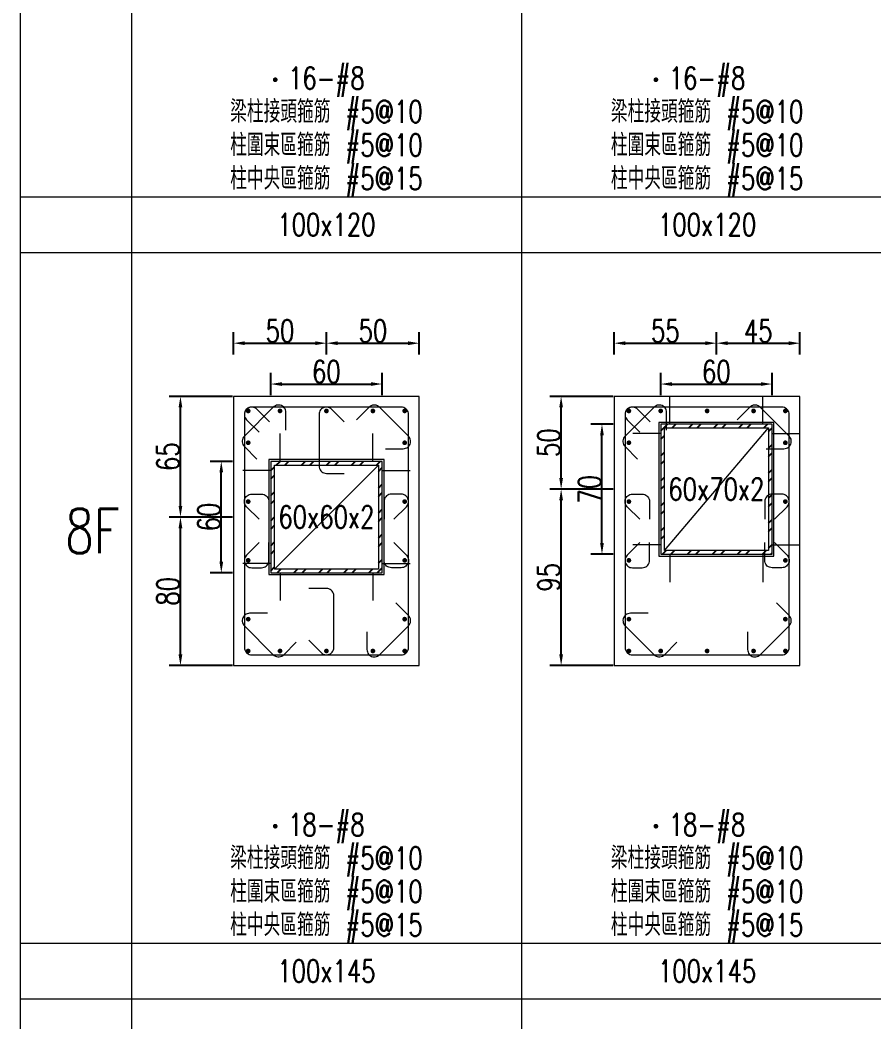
# Model space of a CAD drawing. Header units: millimetres. Extents: x 0 to 3905, y 0 to 8880.
# Drawn here: x 0 to 460, y 2802 to 3341 of the extents above; entities that cross this region are included whole.
import ezdxf
from ezdxf.enums import TextEntityAlignment as Align

# ---------------------------------------------------------------- set-up
doc = ezdxf.new("R2010")
doc.units = ezdxf.units.MM
doc.layers.get('DEFPOINTS').update_dxf_attribs({"color": 3})
for name, color, linetype in [('Hatch線', 6, 'Continuous'), ('主筋斷面', 2, 'Continuous'), ('文字-主筋根數', 7, 'Continuous'), ('文字-剪力筋 中央區', 7, 'Continuous'), ('文字-剪力筋-BC', 7, 'Continuous'), ('文字-剪力筋-圍束區', 7, 'Continuous'), ('文字-斷面尺寸', 7, 'Continuous'), ('文字-樓群名稱', 7, 'Continuous'), ('文字-輔助字', 7, 'Continuous'), ('柱斷面線', 4, 'Continuous'), ('標註字', 4, 'Continuous'), ('箍筋線', 1, 'Continuous'), ('網格線', 7, 'Continuous'), ('鋼柱', 11, 'Continuous')]:
    doc.layers.add(name, color=color, linetype=linetype)
doc.styles.add('note', font='txt.shx', dxfattribs={"width": 0.75, "height": 12})
doc.styles.add('txt', font='txt.shx', dxfattribs={"height": 0.2, "bigfont": 'chineset.shx'})
doc.dimstyles.new('RCAD_DIM', dxfattribs={"dimtxt": 12, "dimasz": 6, "dimexe": 6, "dimexo": 0.625, "dimtad": 1, "dimdec": 0, "dimdsep": 46, "dimtxsty": 'note', "dimcen": 2.5, "dimclrd": 256, "dimclre": 256, "dimclrt": 256, "dimadec": 0, "dimazin": 0, "dimtfac": 1, "dimtmove": 0, "dimatfit": 3, "dimfxl": 0, "dimtolj": 1, "dimarcsym": 0})

# ---------------------------------------------------------------- blocks, each defined once
blk = doc.blocks.new('*D60')
at = {"layer": 'DEFPOINTS', "color": 0}
for p in [(195, 3145.125), (135, 3138.5), (195, 3138.5)]:
    blk.add_point(p, dxfattribs=at)
at = {"layer": '標註字', "lineweight": -2}
for p, q in [((135, 3139.125), (135, 3151.125)), ((195, 3139.125), (195, 3151.125)), ((141, 3145.125), (189, 3145.125))]:
    blk.add_line(p, q, dxfattribs=at)
at = {"layer": '標註字'}
for points in [[(141, 3146.125), (141, 3144.125), (135, 3145.125)], [(189, 3144.125), (189, 3146.125), (195, 3145.125)]]:
    blk.add_solid(points, dxfattribs=at)
at = {"layer": '標註字', "insert": (165, 3151.75), "char_height": 12, "attachment_point": 5, "style": 'note'}
blk.add_mtext('\\A1;60', dxfattribs=at)
blk = doc.blocks.new('*D61')
at = {"layer": 'DEFPOINTS', "color": 0}
for p in [(108.38, 3103.5), (115, 3103.5), (115, 3043.5)]:
    blk.add_point(p, dxfattribs=at)
at = {"layer": '標註字', "lineweight": -2}
for p, q in [((114.38, 3103.5), (102.38, 3103.5)), ((108.38, 3049.5), (108.38, 3097.5)), ((114.38, 3043.5), (102.38, 3043.5))]:
    blk.add_line(p, q, dxfattribs=at)
at = {"layer": '標註字'}
for points in [[(109.38, 3097.5), (107.38, 3097.5), (108.38, 3103.5)], [(107.38, 3049.5), (109.38, 3049.5), (108.38, 3043.5)]]:
    blk.add_solid(points, dxfattribs=at)
at = {"layer": '標註字', "insert": (101.75, 3073.5), "char_height": 12, "attachment_point": 5, "rotation": 90, "style": 'note'}
blk.add_mtext('\\A1;60', dxfattribs=at)
blk = doc.blocks.new('*D62')
at = {"layer": 'DEFPOINTS', "color": 0}
for p in [(165, 3167.12), (115, 3160.5), (165, 3160.5)]:
    blk.add_point(p, dxfattribs=at)
at = {"layer": '標註字', "lineweight": -2}
for p, q in [((115, 3161.12), (115, 3173.12)), ((165, 3161.12), (165, 3173.12)), ((121, 3167.12), (159, 3167.12))]:
    blk.add_line(p, q, dxfattribs=at)
at = {"layer": '標註字'}
for points in [[(121, 3168.12), (121, 3166.12), (115, 3167.12)], [(159, 3166.12), (159, 3168.12), (165, 3167.12)]]:
    blk.add_solid(points, dxfattribs=at)
at = {"layer": '標註字', "insert": (140, 3173.75), "char_height": 12, "attachment_point": 5, "style": 'note'}
blk.add_mtext('\\A1;50', dxfattribs=at)
blk = doc.blocks.new('*D63')
at = {"layer": 'DEFPOINTS', "color": 0}
for p in [(215, 3167.12), (165, 3160.5), (215, 3160.5)]:
    blk.add_point(p, dxfattribs=at)
at = {"layer": '標註字', "lineweight": -2}
for p, q in [((165, 3161.12), (165, 3173.12)), ((215, 3161.12), (215, 3173.12)), ((171, 3167.12), (209, 3167.12))]:
    blk.add_line(p, q, dxfattribs=at)
at = {"layer": '標註字'}
for points in [[(171, 3168.12), (171, 3166.12), (165, 3167.12)], [(209, 3166.12), (209, 3168.12), (215, 3167.12)]]:
    blk.add_solid(points, dxfattribs=at)
at = {"layer": '標註字', "insert": (190, 3173.75), "char_height": 12, "attachment_point": 5, "style": 'note'}
blk.add_mtext('\\A1;50', dxfattribs=at)
blk = doc.blocks.new('*D64')
at = {"layer": 'DEFPOINTS', "color": 0}
for p in [(86.38, 3073.5), (115, 3073.5), (115, 2993.5)]:
    blk.add_point(p, dxfattribs=at)
at = {"layer": '標註字', "lineweight": -2}
for p, q in [((114.38, 3073.5), (80.38, 3073.5)), ((86.38, 2999.5), (86.38, 3067.5)), ((114.38, 2993.5), (80.38, 2993.5))]:
    blk.add_line(p, q, dxfattribs=at)
at = {"layer": '標註字'}
for points in [[(87.38, 3067.5), (85.38, 3067.5), (86.38, 3073.5)], [(85.38, 2999.5), (87.38, 2999.5), (86.38, 2993.5)]]:
    blk.add_solid(points, dxfattribs=at)
at = {"layer": '標註字', "insert": (79.75, 3033.5), "char_height": 12, "attachment_point": 5, "rotation": 90, "style": 'note'}
blk.add_mtext('\\A1;80', dxfattribs=at)
blk = doc.blocks.new('*D65')
at = {"layer": 'DEFPOINTS', "color": 0}
for p in [(86.38, 3138.5), (115, 3138.5), (115, 3073.5)]:
    blk.add_point(p, dxfattribs=at)
at = {"layer": '標註字', "lineweight": -2}
for p, q in [((114.38, 3138.5), (80.38, 3138.5)), ((86.38, 3079.5), (86.38, 3132.5)), ((114.38, 3073.5), (80.38, 3073.5))]:
    blk.add_line(p, q, dxfattribs=at)
at = {"layer": '標註字'}
for points in [[(87.38, 3132.5), (85.38, 3132.5), (86.38, 3138.5)], [(85.38, 3079.5), (87.38, 3079.5), (86.38, 3073.5)]]:
    blk.add_solid(points, dxfattribs=at)
at = {"layer": '標註字', "insert": (79.75, 3106), "char_height": 12, "attachment_point": 5, "rotation": 90, "style": 'note'}
blk.add_mtext('\\A1;65', dxfattribs=at)
blk = doc.blocks.new('Circle_Filled')
at = {"const_width": 0.5}
blk.add_lwpolyline([(-0.25, 0, 1), (0.25, 0, 1)], format="xyb", close=True, dxfattribs=at)
blk = doc.blocks.new('*D192')
at = {"layer": 'DEFPOINTS', "color": 0}
for p in [(405, 3145.12), (345, 3138.5), (405, 3138.5)]:
    blk.add_point(p, dxfattribs=at)
at = {"layer": '標註字', "lineweight": -2}
for p, q in [((345, 3139.12), (345, 3151.12)), ((405, 3139.12), (405, 3151.12)), ((351, 3145.12), (399, 3145.12))]:
    blk.add_line(p, q, dxfattribs=at)
at = {"layer": '標註字'}
for points in [[(351, 3146.12), (351, 3144.12), (345, 3145.12)], [(399, 3144.12), (399, 3146.12), (405, 3145.12)]]:
    blk.add_solid(points, dxfattribs=at)
at = {"layer": '標註字', "insert": (375, 3151.75), "char_height": 12, "attachment_point": 5, "style": 'note'}
blk.add_mtext('\\A1;60', dxfattribs=at)
blk = doc.blocks.new('*D193')
at = {"layer": 'DEFPOINTS', "color": 0}
for p in [(313.38, 3123.5), (320, 3123.5), (320, 3053.5)]:
    blk.add_point(p, dxfattribs=at)
at = {"layer": '標註字', "lineweight": -2}
for p, q in [((319.38, 3123.5), (307.38, 3123.5)), ((313.38, 3059.5), (313.38, 3117.5)), ((319.38, 3053.5), (307.38, 3053.5))]:
    blk.add_line(p, q, dxfattribs=at)
at = {"layer": '標註字'}
for points in [[(314.38, 3117.5), (312.38, 3117.5), (313.38, 3123.5)], [(312.38, 3059.5), (314.38, 3059.5), (313.38, 3053.5)]]:
    blk.add_solid(points, dxfattribs=at)
at = {"layer": '標註字', "insert": (306.75, 3088.5), "char_height": 12, "attachment_point": 5, "rotation": 90, "style": 'note'}
blk.add_mtext('\\A1;70', dxfattribs=at)
blk = doc.blocks.new('*D194')
at = {"layer": 'DEFPOINTS', "color": 0}
for p in [(375, 3167.12), (320, 3160.5), (375, 3160.5)]:
    blk.add_point(p, dxfattribs=at)
at = {"layer": '標註字', "lineweight": -2}
for p, q in [((320, 3161.12), (320, 3173.12)), ((375, 3161.12), (375, 3173.12)), ((326, 3167.12), (369, 3167.12))]:
    blk.add_line(p, q, dxfattribs=at)
at = {"layer": '標註字'}
for points in [[(326, 3168.12), (326, 3166.12), (320, 3167.12)], [(369, 3166.12), (369, 3168.12), (375, 3167.12)]]:
    blk.add_solid(points, dxfattribs=at)
at = {"layer": '標註字', "insert": (347.5, 3173.75), "char_height": 12, "attachment_point": 5, "style": 'note'}
blk.add_mtext('\\A1;55', dxfattribs=at)
blk = doc.blocks.new('*D195')
at = {"layer": 'DEFPOINTS', "color": 0}
for p in [(420, 3167.12), (375, 3160.5), (420, 3160.5)]:
    blk.add_point(p, dxfattribs=at)
at = {"layer": '標註字', "lineweight": -2}
for p, q in [((375, 3161.12), (375, 3173.12)), ((420, 3161.12), (420, 3173.12)), ((381, 3167.12), (414, 3167.12))]:
    blk.add_line(p, q, dxfattribs=at)
at = {"layer": '標註字'}
for points in [[(381, 3168.12), (381, 3166.12), (375, 3167.12)], [(414, 3166.12), (414, 3168.12), (420, 3167.12)]]:
    blk.add_solid(points, dxfattribs=at)
at = {"layer": '標註字', "insert": (397.5, 3173.75), "char_height": 12, "attachment_point": 5, "style": 'note'}
blk.add_mtext('\\A1;45', dxfattribs=at)
blk = doc.blocks.new('*D196')
at = {"layer": 'DEFPOINTS', "color": 0}
for p in [(291.38, 3088.5), (320, 3088.5), (320, 2993.5)]:
    blk.add_point(p, dxfattribs=at)
at = {"layer": '標註字', "lineweight": -2}
for p, q in [((319.38, 3088.5), (285.38, 3088.5)), ((291.38, 2999.5), (291.38, 3082.5)), ((319.38, 2993.5), (285.38, 2993.5))]:
    blk.add_line(p, q, dxfattribs=at)
at = {"layer": '標註字'}
for points in [[(292.38, 3082.5), (290.38, 3082.5), (291.38, 3088.5)], [(290.38, 2999.5), (292.38, 2999.5), (291.38, 2993.5)]]:
    blk.add_solid(points, dxfattribs=at)
at = {"layer": '標註字', "insert": (284.75, 3041), "char_height": 12, "attachment_point": 5, "rotation": 90, "style": 'note'}
blk.add_mtext('\\A1;95', dxfattribs=at)
blk = doc.blocks.new('*D197')
at = {"layer": 'DEFPOINTS', "color": 0}
for p in [(291.38, 3138.5), (320, 3138.5), (320, 3088.5)]:
    blk.add_point(p, dxfattribs=at)
at = {"layer": '標註字', "lineweight": -2}
for p, q in [((319.38, 3138.5), (285.38, 3138.5)), ((291.38, 3094.5), (291.38, 3132.5)), ((319.38, 3088.5), (285.38, 3088.5))]:
    blk.add_line(p, q, dxfattribs=at)
at = {"layer": '標註字'}
for points in [[(292.38, 3132.5), (290.38, 3132.5), (291.38, 3138.5)], [(290.38, 3094.5), (292.38, 3094.5), (291.38, 3088.5)]]:
    blk.add_solid(points, dxfattribs=at)
at = {"layer": '標註字', "insert": (284.75, 3113.5), "char_height": 12, "attachment_point": 5, "rotation": 90, "style": 'note'}
blk.add_mtext('\\A1;50', dxfattribs=at)

msp = doc.modelspace()

# ---------------------------------------------------------------- hatches: boundary and pattern name
at = {"layer": 'Hatch線'}
h = msp.add_hatch(dxfattribs=at)
h.set_pattern_fill('ANSI32', color=256, style=0)
h.paths.add_polyline_path([(345, 3053.5), (405, 3053.5), (405, 3123.5), (345, 3123.5)], flags=17)
h.paths.add_polyline_path([(347, 3055.5), (347, 3121.5), (403, 3121.5), (403, 3055.5)])
h = msp.add_hatch(dxfattribs=at)
h.set_pattern_fill('ANSI32', color=256, style=0)
h.paths.add_polyline_path([(135, 3043.5), (195, 3043.5), (195, 3103.5), (135, 3103.5)], flags=17)
h.paths.add_polyline_path([(137, 3045.5), (137, 3101.5), (193, 3101.5), (193, 3045.5)])

# ---------------------------------------------------------------- linework, layer by layer
at = {"layer": 'DEFPOINTS', "lineweight": 5}
for points in [[(350, 3123.5), (350, 3138.5)], [(400, 3123.5), (400, 3138.5)], [(345, 3052.5), (406, 3052.5), (406, 3124.5), (344, 3124.5), (344, 3052.5), (345, 3052.5)], [(347, 3055.5), (403, 3121.5)], [(140, 3103.5), (140, 3118.5)], [(190, 3103.5), (190, 3118.5)], [(345, 3118.5), (330, 3118.5)], [(405, 3118.5), (420, 3118.5)], [(135, 3042.5), (196, 3042.5), (196, 3104.5), (134, 3104.5), (134, 3042.5), (135, 3042.5)], [(135, 3098.5), (120, 3098.5)], [(137, 3045.5), (193, 3101.5)], [(195, 3098.5), (210, 3098.5)], [(345, 3058.5), (330, 3058.5)], [(405, 3058.5), (420, 3058.5)], [(350, 3053.5), (350, 3038.5)], [(400, 3053.5), (400, 3038.5)], [(135, 3048.5), (120, 3048.5)], [(140, 3043.5), (140, 3028.5)], [(190, 3043.5), (190, 3028.5)], [(195, 3048.5), (210, 3048.5)]]:
    msp.add_lwpolyline(points, dxfattribs=at)
at = {"layer": '柱斷面線', "lineweight": 5}
for points in [[(115, 2993.5), (215, 2993.5), (215, 3138.5), (115, 3138.5), (115, 2993.5)], [(320, 2993.5), (420, 2993.5), (420, 3138.5), (320, 3138.5), (320, 2993.5)]]:
    msp.add_lwpolyline(points, dxfattribs=at)
at = {"layer": '箍筋線', "lineweight": 5}
for points in [[(143.19, 3120.31), (143.19, 3129.85), (143.13, 3130.52), (142.96, 3131.16), (142.69, 3131.77), (142.32, 3132.33), (141.86, 3132.82), (141.33, 3133.22), (140.73, 3133.52), (140.1, 3133.73), (139.43, 3133.82), (138.77, 3133.8), (138.11, 3133.67), (137.49, 3133.43), (136.91, 3133.09), (136.4, 3132.66), (120.84, 3117.1), (120.39, 3116.57), (120.05, 3115.97), (119.81, 3115.32), (119.69, 3114.63), (119.69, 3113.94), (119.81, 3113.26), (120.05, 3112.61), (120.39, 3112.01), (120.84, 3111.48), (127.58, 3104.73)], [(134.33, 3124.79), (127.58, 3131.54), (127.07, 3131.97), (126.49, 3132.31), (125.87, 3132.55), (125.22, 3132.68), (124.55, 3132.7), (123.89, 3132.61), (123.25, 3132.4), (122.66, 3132.1), (122.12, 3131.69), (121.66, 3131.21), (121.29, 3130.65), (121.02, 3130.04), (120.85, 3129.4), (120.79, 3128.73), (120.79, 3003.27), (120.86, 3002.58), (121.03, 3001.91), (121.33, 3001.28), (121.72, 3000.71), (122.21, 3000.22), (122.78, 2999.83), (123.41, 2999.53), (124.08, 2999.36), (124.77, 2999.29), (205.23, 2999.29), (205.92, 2999.36), (206.59, 2999.53), (207.22, 2999.83), (207.79, 3000.22), (208.28, 3000.71), (208.67, 3001.28), (208.97, 3001.91), (209.14, 3002.58), (209.21, 3003.27), (209.21, 3128.73), (209.14, 3129.42), (208.97, 3130.09), (208.67, 3130.72), (208.28, 3131.29), (207.79, 3131.78), (207.22, 3132.17), (206.59, 3132.47), (205.92, 3132.64), (205.23, 3132.71), (124.77, 3132.71), (124.1, 3132.65), (123.46, 3132.48), (122.85, 3132.21), (122.29, 3131.84), (121.81, 3131.38), (121.4, 3130.84), (121.1, 3130.25), (120.89, 3129.61), (120.8, 3128.95), (120.82, 3128.28), (120.95, 3127.63), (121.19, 3127.01), (121.53, 3126.43), (121.96, 3125.92), (128.71, 3119.17)], [(174.56, 3124.79), (167.81, 3131.54), (167.3, 3131.97), (166.72, 3132.31), (166.1, 3132.55), (165.45, 3132.68), (164.78, 3132.7), (164.12, 3132.61), (163.48, 3132.4), (162.89, 3132.1), (162.35, 3131.69), (161.89, 3131.21), (161.52, 3130.65), (161.25, 3130.04), (161.08, 3129.4), (161.03, 3128.73), (161.03, 3100.97), (161.09, 3100.28), (161.26, 3099.62), (161.56, 3098.99), (161.95, 3098.42), (162.44, 3097.93), (163.01, 3097.53), (163.64, 3097.24), (164.31, 3097.06), (165, 3097), (174.54, 3097)], [(196.81, 3110.31), (206.35, 3110.31), (207.02, 3110.37), (207.66, 3110.54), (208.27, 3110.81), (208.83, 3111.18), (209.32, 3111.64), (209.72, 3112.17), (210.02, 3112.77), (210.23, 3113.4), (210.32, 3114.07), (210.3, 3114.73), (210.17, 3115.39), (209.93, 3116.01), (209.59, 3116.59), (209.16, 3117.1), (193.6, 3132.66), (193.07, 3133.11), (192.47, 3133.45), (191.82, 3133.69), (191.13, 3133.81), (190.44, 3133.81), (189.76, 3133.69), (189.11, 3133.45), (188.51, 3133.11), (187.98, 3132.66), (181.23, 3125.92)], [(348.19, 3120.31), (348.19, 3129.85), (348.13, 3130.52), (347.96, 3131.16), (347.69, 3131.77), (347.32, 3132.33), (346.86, 3132.82), (346.33, 3133.22), (345.73, 3133.52), (345.1, 3133.73), (344.43, 3133.82), (343.77, 3133.8), (343.11, 3133.67), (342.49, 3133.43), (341.91, 3133.09), (341.4, 3132.66), (325.84, 3117.1), (325.39, 3116.57), (325.05, 3115.97), (324.81, 3115.32), (324.69, 3114.63), (324.69, 3113.94), (324.81, 3113.26), (325.05, 3112.61), (325.39, 3112.01), (325.84, 3111.48), (332.58, 3104.73)], [(339.33, 3124.79), (332.58, 3131.54), (332.07, 3131.97), (331.49, 3132.31), (330.87, 3132.55), (330.22, 3132.68), (329.55, 3132.7), (328.89, 3132.61), (328.25, 3132.4), (327.66, 3132.1), (327.12, 3131.69), (326.66, 3131.21), (326.29, 3130.65), (326.02, 3130.04), (325.85, 3129.4), (325.79, 3128.73), (325.79, 3003.27), (325.86, 3002.58), (326.03, 3001.91), (326.33, 3001.28), (326.72, 3000.71), (327.21, 3000.22), (327.78, 2999.83), (328.41, 2999.53), (329.08, 2999.36), (329.77, 2999.29), (410.23, 2999.29), (410.92, 2999.36), (411.59, 2999.53), (412.22, 2999.83), (412.79, 3000.22), (413.28, 3000.71), (413.67, 3001.28), (413.97, 3001.91), (414.14, 3002.58), (414.21, 3003.27), (414.21, 3128.73), (414.14, 3129.42), (413.97, 3130.09), (413.67, 3130.72), (413.28, 3131.29), (412.79, 3131.78), (412.22, 3132.17), (411.59, 3132.47), (410.92, 3132.64), (410.23, 3132.71), (329.77, 3132.71), (329.1, 3132.65), (328.46, 3132.48), (327.85, 3132.21), (327.29, 3131.84), (326.81, 3131.38), (326.4, 3130.84), (326.1, 3130.25), (325.89, 3129.61), (325.8, 3128.95), (325.82, 3128.28), (325.95, 3127.63), (326.19, 3127.01), (326.53, 3126.43), (326.96, 3125.92), (333.71, 3119.17)], [(401.81, 3110.31), (411.35, 3110.31), (412.02, 3110.37), (412.66, 3110.54), (413.27, 3110.81), (413.83, 3111.18), (414.32, 3111.64), (414.72, 3112.17), (415.02, 3112.77), (415.23, 3113.4), (415.32, 3114.07), (415.3, 3114.73), (415.17, 3115.39), (414.93, 3116.01), (414.59, 3116.59), (414.16, 3117.1), (398.6, 3132.66), (398.07, 3133.11), (397.47, 3133.45), (396.82, 3133.69), (396.13, 3133.81), (395.44, 3133.81), (394.76, 3133.69), (394.11, 3133.45), (393.51, 3133.11), (392.98, 3132.66), (386.23, 3125.92)], [(128.71, 3072.28), (121.96, 3079.02), (121.53, 3079.53), (121.19, 3080.11), (120.95, 3080.73), (120.82, 3081.39), (120.8, 3082.06), (120.89, 3082.72), (121.1, 3083.35), (121.4, 3083.95), (121.81, 3084.48), (122.29, 3084.94), (122.85, 3085.31), (123.46, 3085.59), (124.1, 3085.75), (124.77, 3085.81), (130.03, 3085.81), (130.72, 3085.75), (131.38, 3085.57), (132.01, 3085.28), (132.58, 3084.88), (133.07, 3084.39), (133.47, 3083.82), (133.76, 3083.19), (133.94, 3082.52), (134, 3081.83), (134, 3072.29)], [(201.29, 3072.28), (208.04, 3079.02), (208.47, 3079.53), (208.81, 3080.11), (209.05, 3080.73), (209.18, 3081.39), (209.2, 3082.06), (209.11, 3082.72), (208.9, 3083.35), (208.6, 3083.95), (208.19, 3084.48), (207.71, 3084.94), (207.15, 3085.31), (206.54, 3085.59), (205.9, 3085.75), (205.23, 3085.81), (199.97, 3085.81), (199.28, 3085.75), (198.62, 3085.57), (197.99, 3085.28), (197.42, 3084.88), (196.93, 3084.39), (196.53, 3083.82), (196.24, 3083.19), (196.06, 3082.52), (196, 3081.83), (196, 3072.29)], [(333.71, 3072.28), (326.96, 3079.02), (326.53, 3079.53), (326.19, 3080.11), (325.95, 3080.73), (325.82, 3081.39), (325.8, 3082.06), (325.89, 3082.72), (326.1, 3083.35), (326.4, 3083.95), (326.81, 3084.48), (327.29, 3084.94), (327.85, 3085.31), (328.46, 3085.59), (329.1, 3085.75), (329.77, 3085.81), (335.03, 3085.81), (335.72, 3085.75), (336.38, 3085.57), (337.01, 3085.28), (337.58, 3084.88), (338.07, 3084.39), (338.47, 3083.82), (338.76, 3083.19), (338.94, 3082.52), (339, 3081.83), (339, 3072.29)], [(406.29, 3072.28), (413.04, 3079.02), (413.47, 3079.53), (413.81, 3080.11), (414.05, 3080.73), (414.18, 3081.39), (414.2, 3082.06), (414.11, 3082.72), (413.9, 3083.35), (413.6, 3083.95), (413.19, 3084.48), (412.71, 3084.94), (412.15, 3085.31), (411.54, 3085.59), (410.9, 3085.75), (410.23, 3085.81), (404.97, 3085.81), (404.28, 3085.75), (403.62, 3085.57), (402.99, 3085.28), (402.42, 3084.88), (401.93, 3084.39), (401.53, 3083.82), (401.24, 3083.19), (401.06, 3082.52), (401, 3081.83), (401, 3072.29)], [(128.71, 3059.72), (121.96, 3052.98), (121.53, 3052.47), (121.19, 3051.89), (120.95, 3051.27), (120.82, 3050.61), (120.8, 3049.94), (120.89, 3049.28), (121.1, 3048.65), (121.4, 3048.05), (121.81, 3047.52), (122.29, 3047.06), (122.85, 3046.69), (123.46, 3046.41), (124.1, 3046.25), (124.77, 3046.19), (130.03, 3046.19), (130.72, 3046.25), (131.38, 3046.43), (132.01, 3046.72), (132.58, 3047.12), (133.07, 3047.61), (133.47, 3048.18), (133.76, 3048.81), (133.94, 3049.48), (134, 3050.17), (134, 3059.71)], [(201.29, 3059.72), (208.04, 3052.98), (208.47, 3052.47), (208.81, 3051.89), (209.05, 3051.27), (209.18, 3050.61), (209.2, 3049.94), (209.11, 3049.28), (208.9, 3048.65), (208.6, 3048.05), (208.19, 3047.52), (207.71, 3047.06), (207.15, 3046.69), (206.54, 3046.41), (205.9, 3046.25), (205.23, 3046.19), (199.97, 3046.19), (199.28, 3046.25), (198.62, 3046.43), (197.99, 3046.72), (197.42, 3047.12), (196.93, 3047.61), (196.53, 3048.18), (196.24, 3048.81), (196.06, 3049.48), (196, 3050.17), (196, 3059.71)], [(333.71, 3059.72), (326.96, 3052.98), (326.53, 3052.47), (326.19, 3051.89), (325.95, 3051.27), (325.82, 3050.61), (325.8, 3049.94), (325.89, 3049.28), (326.1, 3048.65), (326.4, 3048.05), (326.81, 3047.52), (327.29, 3047.06), (327.85, 3046.69), (328.46, 3046.41), (329.1, 3046.25), (329.77, 3046.19), (335.03, 3046.19), (335.72, 3046.25), (336.38, 3046.43), (337.01, 3046.72), (337.58, 3047.12), (338.07, 3047.61), (338.47, 3048.18), (338.76, 3048.81), (338.94, 3049.48), (339, 3050.17), (339, 3059.71)], [(406.29, 3059.72), (413.04, 3052.98), (413.47, 3052.47), (413.81, 3051.89), (414.05, 3051.27), (414.18, 3050.61), (414.2, 3049.94), (414.11, 3049.28), (413.9, 3048.65), (413.6, 3048.05), (413.19, 3047.52), (412.71, 3047.06), (412.15, 3046.69), (411.54, 3046.41), (410.9, 3046.25), (410.23, 3046.19), (404.97, 3046.19), (404.28, 3046.25), (403.62, 3046.43), (402.99, 3046.72), (402.42, 3047.12), (401.93, 3047.61), (401.53, 3048.18), (401.24, 3048.81), (401.06, 3049.48), (401, 3050.17), (401, 3059.71)], [(155.44, 3007.21), (162.19, 3000.46), (162.7, 3000.03), (163.28, 2999.69), (163.9, 2999.45), (164.55, 2999.32), (165.22, 2999.3), (165.88, 2999.39), (166.52, 2999.6), (167.11, 2999.9), (167.65, 3000.31), (168.11, 3000.79), (168.48, 3001.35), (168.75, 3001.96), (168.92, 3002.6), (168.97, 3003.27), (168.97, 3031.03), (168.91, 3031.72), (168.74, 3032.38), (168.44, 3033.01), (168.05, 3033.58), (167.56, 3034.07), (166.99, 3034.47), (166.36, 3034.76), (165.69, 3034.94), (165, 3035), (155.46, 3035)], [(186.81, 3011.69), (186.81, 3002.15), (186.87, 3001.48), (187.04, 3000.84), (187.31, 3000.23), (187.68, 2999.67), (188.14, 2999.18), (188.67, 2998.78), (189.27, 2998.48), (189.9, 2998.27), (190.57, 2998.18), (191.23, 2998.2), (191.89, 2998.33), (192.51, 2998.57), (193.09, 2998.91), (193.6, 2999.34), (209.16, 3014.9), (209.61, 3015.43), (209.95, 3016.03), (210.19, 3016.68), (210.31, 3017.37), (210.31, 3018.06), (210.19, 3018.74), (209.95, 3019.39), (209.61, 3019.99), (209.16, 3020.52), (202.42, 3027.27)], [(391.81, 3011.69), (391.81, 3002.15), (391.87, 3001.48), (392.04, 3000.84), (392.31, 3000.23), (392.68, 2999.67), (393.14, 2999.18), (393.67, 2998.78), (394.27, 2998.48), (394.9, 2998.27), (395.57, 2998.18), (396.23, 2998.2), (396.89, 2998.33), (397.51, 2998.57), (398.09, 2998.91), (398.6, 2999.34), (414.16, 3014.9), (414.61, 3015.43), (414.95, 3016.03), (415.19, 3016.68), (415.31, 3017.37), (415.31, 3018.06), (415.19, 3018.74), (414.95, 3019.39), (414.61, 3019.99), (414.16, 3020.52), (407.42, 3027.27)], [(133.19, 3021.69), (123.65, 3021.69), (122.98, 3021.63), (122.34, 3021.46), (121.73, 3021.19), (121.17, 3020.82), (120.68, 3020.36), (120.28, 3019.83), (119.98, 3019.23), (119.77, 3018.6), (119.68, 3017.93), (119.7, 3017.27), (119.83, 3016.61), (120.07, 3015.99), (120.41, 3015.41), (120.84, 3014.9), (136.4, 2999.34), (136.93, 2998.89), (137.53, 2998.55), (138.18, 2998.31), (138.87, 2998.19), (139.56, 2998.19), (140.24, 2998.31), (140.89, 2998.55), (141.49, 2998.89), (142.02, 2999.34), (148.77, 3006.08)], [(338.19, 3021.69), (328.65, 3021.69), (327.98, 3021.63), (327.34, 3021.46), (326.73, 3021.19), (326.17, 3020.82), (325.68, 3020.36), (325.28, 3019.83), (324.98, 3019.23), (324.77, 3018.6), (324.68, 3017.93), (324.7, 3017.27), (324.83, 3016.61), (325.07, 3015.99), (325.41, 3015.41), (325.84, 3014.9), (341.4, 2999.34), (341.93, 2998.89), (342.53, 2998.55), (343.18, 2998.31), (343.87, 2998.19), (344.56, 2998.19), (345.24, 2998.31), (345.89, 2998.55), (346.49, 2998.89), (347.02, 2999.34), (353.77, 3006.08)]]:
    msp.add_lwpolyline(points, dxfattribs=at)
at = {"layer": '網格線', "lineweight": 5}
for points in [[(0, 3618), (0, 3246)], [(60, 3618), (60, 3246)], [(270, 3618), (270, 3246)], [(0, 3246), (0, 3216)], [(0, 3246), (60, 3246)], [(60, 3246), (270, 3246)], [(60, 3246), (60, 3216)], [(270, 3246), (470, 3246)], [(270, 3246), (270, 3216)], [(0, 3216), (0, 2844)], [(0, 3216), (60, 3216)], [(60, 3216), (270, 3216)], [(60, 3216), (60, 2844)], [(270, 3216), (470, 3216)], [(270, 3216), (270, 2844)], [(0, 2844), (0, 2814)], [(0, 2844), (60, 2844)], [(60, 2844), (270, 2844)], [(60, 2844), (60, 2814)], [(270, 2844), (470, 2844)], [(270, 2844), (270, 2814)], [(0, 2814), (0, 2442)], [(0, 2814), (60, 2814)], [(60, 2814), (270, 2814)], [(60, 2814), (60, 2442)], [(270, 2814), (470, 2814)], [(270, 2814), (270, 2442)]]:
    msp.add_lwpolyline(points, dxfattribs=at)
at = {"layer": '鋼柱', "lineweight": 5}
for points in [[(345, 3053.5), (405, 3053.5), (405, 3123.5), (345, 3123.5), (345, 3053.5)], [(347, 3055.5), (347, 3121.5), (403, 3121.5), (403, 3055.5), (347, 3055.5)], [(135, 3043.5), (195, 3043.5), (195, 3103.5), (135, 3103.5), (135, 3043.5)], [(137, 3045.5), (137, 3101.5), (193, 3101.5), (193, 3045.5), (137, 3045.5)]]:
    msp.add_lwpolyline(points, dxfattribs=at)

# ---------------------------------------------------------------- block references
at = {"layer": '主筋斷面', "lineweight": 5, "xscale": 2.539999961853027, "yscale": 2.539999961853027}
for p in [(137.42, 3309), (342.42, 3309), (122.86, 3130.64), (140, 3130.64), (165, 3130.64), (190, 3130.64), (207.14, 3130.64), (327.86, 3130.64), (345, 3130.64), (370, 3130.64), (395, 3130.64), (412.14, 3130.64), (122.86, 3113.5), (207.14, 3113.5), (327.86, 3113.5), (412.14, 3113.5), (122.86, 3081.83), (207.14, 3081.83), (327.86, 3081.83), (412.14, 3081.83), (122.86, 3050.17), (207.14, 3050.17), (327.86, 3050.17), (412.14, 3050.17), (122.86, 3018.5), (207.14, 3018.5), (327.86, 3018.5), (412.14, 3018.5), (122.86, 3001.36), (140, 3001.36), (165, 3001.36), (190, 3001.36), (207.14, 3001.36), (327.86, 3001.36), (345, 3001.36), (370, 3001.36), (395, 3001.36), (412.14, 3001.36), (137.42, 2907), (342.42, 2907)]:
    msp.add_blockref('Circle_Filled', p, dxfattribs=at)

# ---------------------------------------------------------------- texts
at = {"layer": '文字-主筋根數', "style": 'txt', "width": 0.75}
for s, p in [('16-#8', (165, 3309)), ('16-#8', (370, 3309)), ('18-#8', (165, 2907)), ('18-#8', (370, 2907))]:
    msp.add_text(s, height=12, dxfattribs=at).set_placement(p, align=Align.MIDDLE)
at = {"layer": '文字-剪力筋 中央區', "style": 'txt', "width": 0.75}
for p in [(165, 3255), (370, 3255), (165, 2853), (370, 2853)]:
    msp.add_text('柱中央區箍筋 #5@15', height=12, dxfattribs=at).set_placement(p, align=Align.MIDDLE)
at = {"layer": '文字-剪力筋-BC', "style": 'txt', "width": 0.75}
for p in [(165, 3291), (370, 3291), (165, 2889), (370, 2889)]:
    msp.add_text('梁柱接頭箍筋 #5@10', height=12, dxfattribs=at).set_placement(p, align=Align.MIDDLE)
at = {"layer": '文字-剪力筋-圍束區', "style": 'txt', "width": 0.75}
for p in [(165, 3273), (370, 3273), (165, 2871), (370, 2871)]:
    msp.add_text('柱圍束區箍筋 #5@10', height=12, dxfattribs=at).set_placement(p, align=Align.MIDDLE)
at = {"layer": '文字-斷面尺寸', "style": 'txt', "width": 0.75}
for s, p in [('100x120', (165, 3231)), ('100x120', (370, 3231)), ('100x145', (165, 2829)), ('100x145', (370, 2829))]:
    msp.add_text(s, height=12, dxfattribs=at).set_placement(p, align=Align.MIDDLE)
at = {"layer": '文字-樓群名稱', "style": 'txt', "width": 0.75}
msp.add_text('8F', height=24, dxfattribs=at).set_placement((39, 3066), align=Align.MIDDLE)
at = {"layer": '文字-輔助字', "style": 'txt', "width": 0.75}
for s, p in [('60x70x2', (375, 3088.5)), ('60x60x2', (165, 3073.5))]:
    msp.add_text(s, height=12, dxfattribs=at).set_placement(p, align=Align.MIDDLE)

# ---------------------------------------------------------------- dimensions: what is measured, and where the dimension line sits
at = {"layer": '標註字'}
for base, p1, p2, picture, middle in [((165, 3167.12), (115, 3160.5), (165, 3160.5), '*D62', (140, 3173.75)), ((215, 3167.12), (165, 3160.5), (215, 3160.5), '*D63', (190, 3173.75)), ((375, 3167.12), (320, 3160.5), (375, 3160.5), '*D194', (347.5, 3173.75)), ((420, 3167.12), (375, 3160.5), (420, 3160.5), '*D195', (397.5, 3173.75)), ((195, 3145.12), (135, 3138.5), (195, 3138.5), '*D60', (165, 3151.75)), ((405, 3145.12), (345, 3138.5), (405, 3138.5), '*D192', (375, 3151.75))]:
    dim = msp.add_linear_dim(base=base, p1=p1, p2=p2, dimstyle='RCAD_DIM', dxfattribs=at)
    dim.commit()
    dim.dimension.update_dxf_attribs({"geometry": picture, "text_midpoint": middle})
for base, p1, p2, picture, middle in [((86.38, 3138.5), (115, 3073.5), (115, 3138.5), '*D65', (79.75, 3106)), ((291.38, 3138.5), (320, 3088.5), (320, 3138.5), '*D197', (284.75, 3113.5)), ((313.38, 3123.5), (320, 3053.5), (320, 3123.5), '*D193', (306.75, 3088.5)), ((108.38, 3103.5), (115, 3043.5), (115, 3103.5), '*D61', (101.75, 3073.5)), ((291.38, 3088.5), (320, 2993.5), (320, 3088.5), '*D196', (284.75, 3041)), ((86.38, 3073.5), (115, 2993.5), (115, 3073.5), '*D64', (79.75, 3033.5))]:
    dim = msp.add_linear_dim(base=base, p1=p1, p2=p2, angle=90, dimstyle='RCAD_DIM', dxfattribs=at)
    dim.commit()
    dim.dimension.update_dxf_attribs({"geometry": picture, "text_midpoint": middle})

doc.saveas('drawing.dxf')
